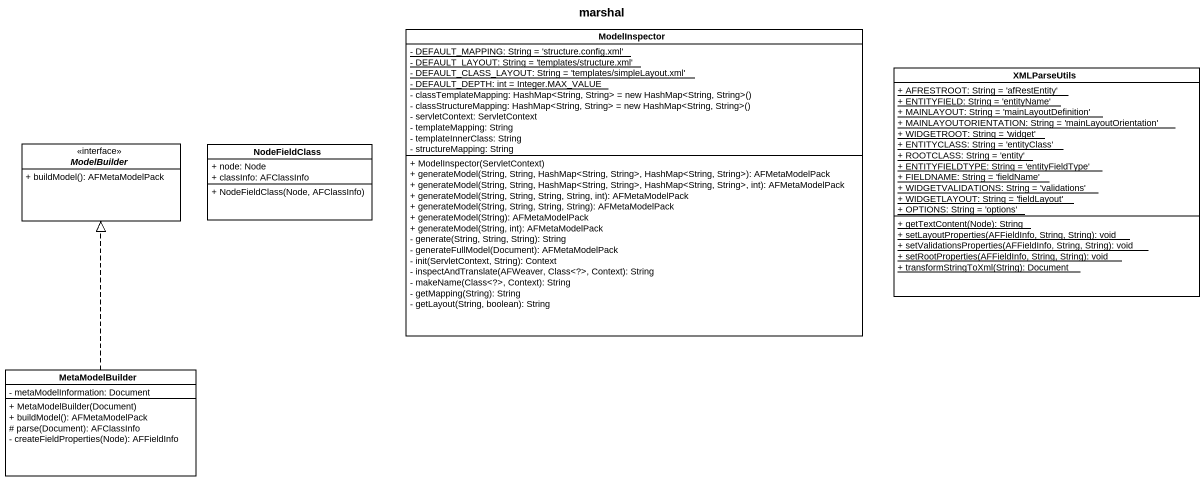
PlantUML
@startuml
title marshal
hide circle
hide empty members
skinparam classAttributeIconSize 0
class ModelInspector {
  {static} - DEFAULT_MAPPING: String = 'structure.config.xml'
  {static} - DEFAULT_LAYOUT: String = 'templates/structure.xml'
  {static} - DEFAULT_CLASS_LAYOUT: String = 'templates/simpleLayout.xml'
  {static} - DEFAULT_DEPTH: int = Integer.MAX_VALUE
  {field} - classTemplateMapping: HashMap<String, String> = new HashMap<String, String>()
  {field} - classStructureMapping: HashMap<String, String> = new HashMap<String, String>()
  - servletContext: ServletContext
  - templateMapping: String
  - templateInnerClass: String
  - structureMapping: String
  + ModelInspector(ServletContext)
  + generateModel(String, String, HashMap<String, String>, HashMap<String, String>): AFMetaModelPack
  + generateModel(String, String, HashMap<String, String>, HashMap<String, String>, int): AFMetaModelPack
  + generateModel(String, String, String, String, int): AFMetaModelPack
  + generateModel(String, String, String, String): AFMetaModelPack
  + generateModel(String): AFMetaModelPack
  + generateModel(String, int): AFMetaModelPack
  - generate(String, String, String): String
  - generateFullModel(Document): AFMetaModelPack
  - init(ServletContext, String): Context
  - inspectAndTranslate(AFWeaver, Class<?>, Context): String
  - makeName(Class<?>, Context): String
  - getMapping(String): String
  - getLayout(String, boolean): String
}
class XMLParseUtils {
  {static} + AFRESTROOT: String = 'afRestEntity'
  {static} + ENTITYFIELD: String = 'entityName'
  {static} + MAINLAYOUT: String = 'mainLayoutDefinition'
  {static} + MAINLAYOUTORIENTATION: String = 'mainLayoutOrientation'
  {static} + WIDGETROOT: String = 'widget'
  {static} + ENTITYCLASS: String = 'entityClass'
  {static} + ROOTCLASS: String = 'entity'
  {static} + ENTITYFIELDTYPE: String = 'entityFieldType'
  {static} + FIELDNAME: String = 'fieldName'
  {static} + WIDGETVALIDATIONS: String = 'validations'
  {static} + WIDGETLAYOUT: String = 'fieldLayout'
  {static} + OPTIONS: String = 'options'
  {static} + getTextContent(Node): String
  {static} + setLayoutProperties(AFFieldInfo, String, String): void
  {static} + setValidationsProperties(AFFieldInfo, String, String): void
  {static} + setRootProperties(AFFieldInfo, String, String): void
  {static} + transformStringToXml(String): Document
}
interface ModelBuilder <<interface>> {
  + buildModel(): AFMetaModelPack
}
class NodeFieldClass {
  + node: Node
  + classInfo: AFClassInfo
  + NodeFieldClass(Node, AFClassInfo)
}
class MetaModelBuilder {
  - metaModelInformation: Document
  + MetaModelBuilder(Document)
  + buildModel(): AFMetaModelPack
  # parse(Document): AFClassInfo
  - createFieldProperties(Node): AFFieldInfo
}
MetaModelBuilder .up.|> ModelBuilder
@enduml
